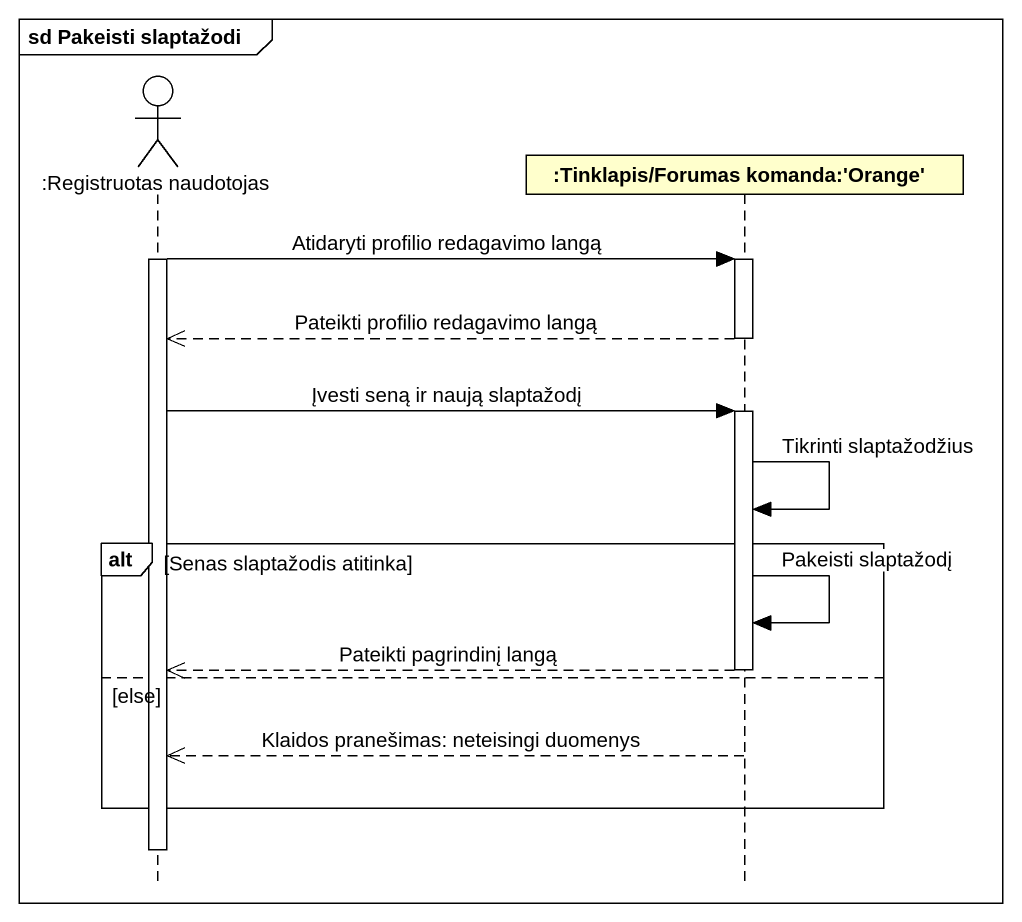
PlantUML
@startuml
mainframe sd Pakeisti slaptažodi
hide footbox
actor ":Registruotas naudotojas" as Registruotas_naudotojas
participant ":Tinklapis/Forumas komanda:'Orange'" as Tinklapis_Forumas_komanda

activate Registruotas_naudotojas
Registruotas_naudotojas -> Tinklapis_Forumas_komanda : Atidaryti profilio redagavimo langą
activate Tinklapis_Forumas_komanda
Tinklapis_Forumas_komanda -->> Registruotas_naudotojas : Pateikti profilio redagavimo langą
deactivate Tinklapis_Forumas_komanda
Registruotas_naudotojas -> Tinklapis_Forumas_komanda : Įvesti seną ir naują slaptažodį
activate Tinklapis_Forumas_komanda
Tinklapis_Forumas_komanda -> Tinklapis_Forumas_komanda : Tikrinti slaptažodžius
alt Senas slaptažodis atitinka
  Tinklapis_Forumas_komanda -> Tinklapis_Forumas_komanda : Pakeisti slaptažodį
  Tinklapis_Forumas_komanda -->> Registruotas_naudotojas : Pateikti pagrindinį langą
  deactivate Tinklapis_Forumas_komanda
else else
  Tinklapis_Forumas_komanda -->> Registruotas_naudotojas : Klaidos pranešimas: neteisingi duomenys
end
deactivate Registruotas_naudotojas
@enduml
